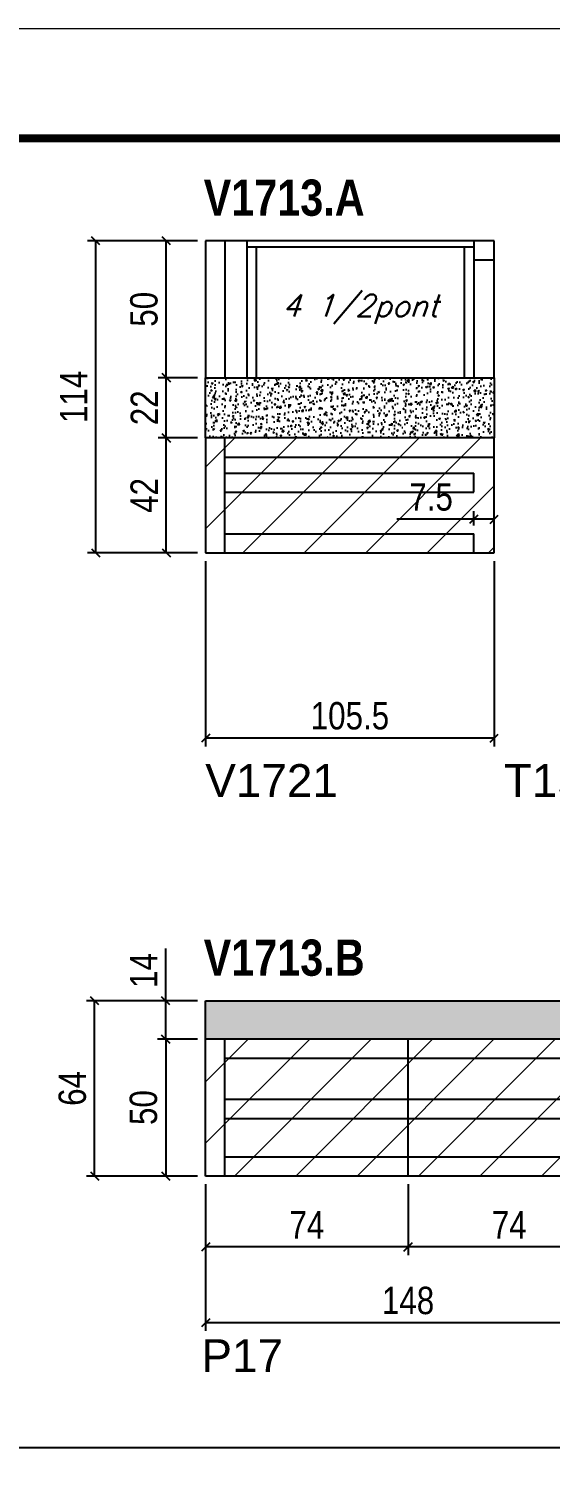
# Model space of a CAD drawing. Extents: x 3309 to 10008, y -2522 to 14608.
# Drawn here: x 8468 to 8658, y 10635 to 11162 of the extents above; entities that cross this region are included whole.
import ezdxf

# ---------------------------------------------------------------- set-up
doc = ezdxf.new("R2010")
doc.units = 0
doc.linetypes.add('DASHED', pattern=[0.75, 0.5, -0.25])
for name, color, linetype in [('5', 5, 'Continuous'), ('COTA', 241, 'Continuous'), ('NOMENCLATURA', 7, 'Continuous'), ('Painéis', 200, 'Continuous'), ('SARR_2.2x7', 40, 'Continuous'), ('SARR_3.5x7', 81, 'Continuous'), ('texto', 7, 'Continuous')]:
    doc.layers.add(name, color=color, linetype=linetype)
for name, color, linetype, lineweight in [('Folhas', 255, 'Continuous', 9), ('Hachura', 251, 'Continuous', 9), ('SARRAFO DE PRESSAO', 251, 'DASHED', 9)]:
    doc.layers.add(name, color=color, linetype=linetype, lineweight=lineweight)
doc.styles.add('COTA TECNICA', font='techl___.ttf', dxfattribs={"height": 10})
doc.styles.add('Romans', font='romans.shx')
doc.styles.get("Standard").update_dxf_attribs({"font": 'arial.ttf'})
doc.styles.add('TECNICA', font='techb___.ttf', dxfattribs={"height": 10})
doc.dimstyles.new('PAINEL', dxfattribs={"dimtxt": 10, "dimasz": 3, "dimexe": 3, "dimexo": 3, "dimgap": 3, "dimtad": 1, "dimdec": 1, "dimzin": 12, "dimdsep": 46, "dimtxsty": 'COTA TECNICA', "dimblk1": 'OBLIQUE', "dimblk2": 'OBLIQUE', "dimsah": 1, "dimcen": 0.9, "dimclrd": 4, "dimclre": 4, "dimclrt": 240, "dimadec": 1, "dimazin": 3, "dimtfac": 1, "dimtdec": 1, "dimtmove": 0, "dimatfit": 3, "dimfxl": 1, "dimtolj": 1, "dimtzin": 12, "dimarcsym": 0})

# ---------------------------------------------------------------- blocks, each defined once
blk = doc.blocks.new('9999999999')
at = {"layer": 'Folhas'}
blk.add_lwpolyline([(98138.98, 34190.21), (99623.98, 34190.21), (99623.98, 35240.21), (98138.98, 35240.21)], close=True, dxfattribs=at)
at = {"layer": 'Folhas', "color": 30, "const_width": 3}
blk.add_lwpolyline([(98213.98, 34230.21), (99583.98, 34230.21), (99583.98, 35200.21), (98213.98, 35200.21)], close=True, dxfattribs=at)
blk = doc.blocks.new('_Oblique')
at = {"color": 0, "linetype": 'ByBlock', "lineweight": -2}
blk.add_line((-0.5, -0.5), (0.5, 0.5), dxfattribs=at)
blk = doc.blocks.new('*D2859')
at = {"layer": 'COTA', "color": 4, "lineweight": -2, "transparency": 16777216}
for p, q in [((8532.43, 10967.71), (8532.43, 10900.04)), ((8637.93, 10967.71), (8637.93, 10900.04)), ((8637.93, 10903.04), (8532.43, 10903.04))]:
    blk.add_line(p, q, dxfattribs=at)
at = {"layer": 'Defpoints', "color": 0, "transparency": 16777216}
for p in [(8532.43, 10970.71), (8637.93, 10970.71), (8532.43, 10903.04)]:
    blk.add_point(p, dxfattribs=at)
at = {"layer": 'COTA', "color": 4, "lineweight": -2, "transparency": 16777216, "xscale": 3, "yscale": 3, "zscale": 3, "rotation": 180}
blk.add_blockref('_Oblique', (8532.43, 10903.04), dxfattribs=at)
at = {"layer": 'COTA', "color": 4, "lineweight": -2, "transparency": 16777216, "xscale": 3, "yscale": 3, "zscale": 3}
blk.add_blockref('_Oblique', (8637.93, 10903.04), dxfattribs=at)
at = {"layer": 'COTA', "color": 240, "transparency": 16777216, "insert": (8585.18, 10911.15), "char_height": 10, "attachment_point": 5, "style": 'COTA TECNICA'}
blk.add_mtext('\\A1;105.5', dxfattribs=at)
blk = doc.blocks.new('*D2860')
at = {"layer": 'COTA', "color": 4, "lineweight": -2, "transparency": 16777216}
for p, q in [((8529.43, 11012.71), (8515.02, 11012.71)), ((8518.02, 10970.71), (8518.02, 11012.71)), ((8529.43, 10970.71), (8515.02, 10970.71))]:
    blk.add_line(p, q, dxfattribs=at)
at = {"layer": 'Defpoints', "color": 0, "transparency": 16777216}
for p in [(8518.02, 11012.71), (8532.43, 11012.71), (8532.43, 10970.71)]:
    blk.add_point(p, dxfattribs=at)
at = {"layer": 'COTA', "color": 4, "lineweight": -2, "transparency": 16777216, "xscale": 3, "yscale": 3, "zscale": 3}
for p, rotation in [((8518.02, 11012.71), 90), ((8518.02, 10970.71), 270)]:
    blk.add_blockref('_Oblique', p, dxfattribs=dict(at, rotation=rotation))
at = {"layer": 'COTA', "color": 240, "transparency": 16777216, "insert": (8509.95, 10991.71), "char_height": 10, "attachment_point": 5, "rotation": 90, "style": 'COTA TECNICA'}
blk.add_mtext('\\A1;42', dxfattribs=at)
blk = doc.blocks.new('*D2861')
at = {"layer": 'COTA', "color": 4, "lineweight": -2, "transparency": 16777216}
for p, q in [((8630.43, 10980.71), (8630.43, 10985.98)), ((8637.93, 10980.71), (8637.93, 10985.98)), ((8630.43, 10982.98), (8602.27, 10982.98)), ((8637.93, 10982.98), (8630.43, 10982.98))]:
    blk.add_line(p, q, dxfattribs=at)
at = {"layer": 'Defpoints', "color": 0, "transparency": 16777216}
for p in [(8630.43, 10982.98), (8630.43, 10977.71), (8637.93, 10977.71)]:
    blk.add_point(p, dxfattribs=at)
at = {"layer": 'COTA', "color": 4, "lineweight": -2, "transparency": 16777216, "xscale": 3, "yscale": 3, "zscale": 3, "rotation": 180}
blk.add_blockref('_Oblique', (8630.43, 10982.98), dxfattribs=at)
at = {"layer": 'COTA', "color": 4, "lineweight": -2, "transparency": 16777216, "xscale": 3, "yscale": 3, "zscale": 3}
blk.add_blockref('_Oblique', (8637.93, 10982.98), dxfattribs=at)
at = {"layer": 'COTA', "color": 240, "transparency": 16777216, "insert": (8614.85, 10991.09), "char_height": 10, "attachment_point": 5, "style": 'COTA TECNICA'}
blk.add_mtext('\\A1;7.5', dxfattribs=at)
blk = doc.blocks.new('*D2862')
at = {"layer": 'COTA', "color": 4, "lineweight": -2, "transparency": 16777216}
for p, q in [((8529.43, 11034.71), (8515.02, 11034.71)), ((8518.02, 11012.71), (8518.02, 11034.71)), ((8529.43, 11012.71), (8515.02, 11012.71))]:
    blk.add_line(p, q, dxfattribs=at)
at = {"layer": 'Defpoints', "color": 0, "transparency": 16777216}
for p in [(8518.02, 11034.71), (8532.43, 11034.71), (8532.43, 11012.71)]:
    blk.add_point(p, dxfattribs=at)
at = {"layer": 'COTA', "color": 4, "lineweight": -2, "transparency": 16777216, "xscale": 3, "yscale": 3, "zscale": 3}
for p, rotation in [((8518.02, 11034.71), 90), ((8518.02, 11012.71), 270)]:
    blk.add_blockref('_Oblique', p, dxfattribs=dict(at, rotation=rotation))
at = {"layer": 'COTA', "color": 240, "transparency": 16777216, "insert": (8510.02, 11023.71), "char_height": 10, "attachment_point": 5, "rotation": 90, "style": 'COTA TECNICA'}
blk.add_mtext('\\A1;22', dxfattribs=at)
blk = doc.blocks.new('*D2863')
at = {"layer": 'COTA', "color": 4, "lineweight": -2, "transparency": 16777216}
for p, q in [((8529.43, 11084.71), (8489.23, 11084.71)), ((8492.23, 10970.71), (8492.23, 11084.71)), ((8529.43, 10970.71), (8489.23, 10970.71))]:
    blk.add_line(p, q, dxfattribs=at)
at = {"layer": 'Defpoints', "color": 0, "transparency": 16777216}
for p in [(8492.23, 11084.71), (8532.43, 11084.71), (8532.43, 10970.71)]:
    blk.add_point(p, dxfattribs=at)
at = {"layer": 'COTA', "color": 4, "lineweight": -2, "transparency": 16777216, "xscale": 3, "yscale": 3, "zscale": 3}
for p, rotation in [((8492.23, 11084.71), 90), ((8492.23, 10970.71), 270)]:
    blk.add_blockref('_Oblique', p, dxfattribs=dict(at, rotation=rotation))
at = {"layer": 'COTA', "color": 240, "transparency": 16777216, "insert": (8484.16, 11027.71), "char_height": 10, "attachment_point": 5, "rotation": 90, "style": 'COTA TECNICA'}
blk.add_mtext('\\A1;114', dxfattribs=at)
blk = doc.blocks.new('*D2847')
at = {"layer": 'COTA', "color": 4, "linetype": 'ByBlock', "lineweight": -2, "transparency": 16777216}
for p, q in [((8606.43, 10740.08), (8606.43, 10714.17)), ((8680.43, 10740.08), (8680.43, 10714.17)), ((8680.43, 10717.17), (8606.43, 10717.17))]:
    blk.add_line(p, q, dxfattribs=at)
at = {"layer": 'Defpoints', "color": 0, "linetype": 'ByBlock', "transparency": 16777216}
for p in [(8606.43, 10743.08), (8680.43, 10743.08), (8606.43, 10717.17)]:
    blk.add_point(p, dxfattribs=at)
at = {"layer": 'COTA', "color": 4, "linetype": 'ByBlock', "lineweight": -2, "transparency": 16777216, "xscale": 3, "yscale": 3, "zscale": 3, "rotation": 180}
blk.add_blockref('_Oblique', (8606.43, 10717.17), dxfattribs=at)
at = {"layer": 'COTA', "color": 4, "linetype": 'ByBlock', "lineweight": -2, "transparency": 16777216, "xscale": 3, "yscale": 3, "zscale": 3}
blk.add_blockref('_Oblique', (8680.43, 10717.17), dxfattribs=at)
at = {"layer": 'COTA', "color": 240, "linetype": 'ByBlock', "transparency": 16777216, "insert": (8643.43, 10725.24), "char_height": 10, "attachment_point": 5, "style": 'COTA TECNICA'}
blk.add_mtext('\\A1;74', dxfattribs=at)
blk = doc.blocks.new('*D2848')
at = {"layer": 'COTA', "color": 4, "linetype": 'ByBlock', "lineweight": -2, "transparency": 16777216}
for p, q in [((8532.43, 10740.08), (8532.43, 10714.17)), ((8606.43, 10740.08), (8606.43, 10714.17)), ((8606.43, 10717.17), (8532.43, 10717.17))]:
    blk.add_line(p, q, dxfattribs=at)
at = {"layer": 'Defpoints', "color": 0, "linetype": 'ByBlock', "transparency": 16777216}
for p in [(8532.43, 10743.08), (8606.43, 10743.08), (8532.43, 10717.17)]:
    blk.add_point(p, dxfattribs=at)
at = {"layer": 'COTA', "color": 4, "linetype": 'ByBlock', "lineweight": -2, "transparency": 16777216, "xscale": 3, "yscale": 3, "zscale": 3, "rotation": 180}
blk.add_blockref('_Oblique', (8532.43, 10717.17), dxfattribs=at)
at = {"layer": 'COTA', "color": 4, "linetype": 'ByBlock', "lineweight": -2, "transparency": 16777216, "xscale": 3, "yscale": 3, "zscale": 3}
blk.add_blockref('_Oblique', (8606.43, 10717.17), dxfattribs=at)
at = {"layer": 'COTA', "color": 240, "linetype": 'ByBlock', "transparency": 16777216, "insert": (8569.43, 10725.24), "char_height": 10, "attachment_point": 5, "style": 'COTA TECNICA'}
blk.add_mtext('\\A1;74', dxfattribs=at)
blk = doc.blocks.new('*D2877')
at = {"layer": 'COTA', "color": 4, "linetype": 'ByBlock', "lineweight": -2, "transparency": 16777216}
for p, q in [((8532.43, 10740.08), (8532.43, 10686.46)), ((8680.43, 10740.08), (8680.43, 10686.46)), ((8680.43, 10689.46), (8532.43, 10689.46))]:
    blk.add_line(p, q, dxfattribs=at)
at = {"layer": 'Defpoints', "color": 0, "linetype": 'ByBlock', "transparency": 16777216}
for p in [(8532.43, 10743.08), (8680.43, 10743.08), (8532.43, 10689.46)]:
    blk.add_point(p, dxfattribs=at)
at = {"layer": 'COTA', "color": 4, "linetype": 'ByBlock', "lineweight": -2, "transparency": 16777216, "xscale": 3, "yscale": 3, "zscale": 3, "rotation": 180}
blk.add_blockref('_Oblique', (8532.43, 10689.46), dxfattribs=at)
at = {"layer": 'COTA', "color": 4, "linetype": 'ByBlock', "lineweight": -2, "transparency": 16777216, "xscale": 3, "yscale": 3, "zscale": 3}
blk.add_blockref('_Oblique', (8680.43, 10689.46), dxfattribs=at)
at = {"layer": 'COTA', "color": 240, "linetype": 'ByBlock', "transparency": 16777216, "insert": (8606.43, 10697.55), "char_height": 10, "attachment_point": 5, "style": 'COTA TECNICA'}
blk.add_mtext('\\A1;148', dxfattribs=at)
blk = doc.blocks.new('*D2907')
at = {"layer": 'COTA', "color": 4, "lineweight": -2, "transparency": 16777216}
for p, q in [((8529.43, 10793.08), (8514.84, 10793.08)), ((8517.84, 10793.08), (8517.84, 10743.08)), ((8529.43, 10743.08), (8514.84, 10743.08))]:
    blk.add_line(p, q, dxfattribs=at)
at = {"layer": 'Defpoints', "color": 0, "transparency": 16777216}
for p in [(8532.43, 10793.08), (8517.84, 10743.08), (8532.43, 10743.08)]:
    blk.add_point(p, dxfattribs=at)
at = {"layer": 'COTA', "color": 4, "lineweight": -2, "transparency": 16777216, "xscale": 3, "yscale": 3, "zscale": 3}
for p, rotation in [((8517.84, 10793.08), 90), ((8517.84, 10743.08), 270)]:
    blk.add_blockref('_Oblique', p, dxfattribs=dict(at, rotation=rotation))
at = {"layer": 'COTA', "color": 240, "transparency": 16777216, "insert": (8509.73, 10768.08), "char_height": 10, "attachment_point": 5, "rotation": 90, "style": 'COTA TECNICA'}
blk.add_mtext('\\A1;50', dxfattribs=at)
blk = doc.blocks.new('*D2908')
at = {"layer": 'COTA', "color": 4, "lineweight": -2, "transparency": 16777216}
for p, q in [((8517.84, 10807.08), (8517.84, 10826.2)), ((8529.43, 10807.08), (8514.84, 10807.08)), ((8517.84, 10793.08), (8517.84, 10807.08)), ((8529.43, 10793.08), (8514.84, 10793.08))]:
    blk.add_line(p, q, dxfattribs=at)
at = {"layer": 'Defpoints', "color": 0, "transparency": 16777216}
for p in [(8517.84, 10807.08), (8532.43, 10807.08), (8532.43, 10793.08)]:
    blk.add_point(p, dxfattribs=at)
at = {"layer": 'COTA', "color": 4, "lineweight": -2, "transparency": 16777216, "xscale": 3, "yscale": 3, "zscale": 3}
for p, rotation in [((8517.84, 10807.08), 90), ((8517.84, 10793.08), 270)]:
    blk.add_blockref('_Oblique', p, dxfattribs=dict(at, rotation=rotation))
at = {"layer": 'COTA', "color": 240, "transparency": 16777216, "insert": (8509.77, 10818.14), "char_height": 10, "attachment_point": 5, "rotation": 90, "style": 'COTA TECNICA'}
blk.add_mtext('\\A1;14', dxfattribs=at)
blk = doc.blocks.new('*D2909')
at = {"layer": 'COTA', "color": 4, "lineweight": -2, "transparency": 16777216}
for p, q in [((8529.43, 10807.08), (8488.84, 10807.08)), ((8491.84, 10743.08), (8491.84, 10807.08)), ((8529.43, 10743.08), (8488.84, 10743.08))]:
    blk.add_line(p, q, dxfattribs=at)
at = {"layer": 'Defpoints', "color": 0, "transparency": 16777216}
for p in [(8491.84, 10807.08), (8532.43, 10807.08), (8532.43, 10743.08)]:
    blk.add_point(p, dxfattribs=at)
at = {"layer": 'COTA', "color": 4, "lineweight": -2, "transparency": 16777216, "xscale": 3, "yscale": 3, "zscale": 3}
for p, rotation in [((8491.84, 10807.08), 90), ((8491.84, 10743.08), 270)]:
    blk.add_blockref('_Oblique', p, dxfattribs=dict(at, rotation=rotation))
at = {"layer": 'COTA', "color": 240, "transparency": 16777216, "insert": (8483.73, 10775.08), "char_height": 10, "attachment_point": 5, "rotation": 90, "style": 'COTA TECNICA'}
blk.add_mtext('\\A1;64', dxfattribs=at)
blk = doc.blocks.new('*D2914')
at = {"layer": 'COTA', "color": 4, "lineweight": -2, "transparency": 16777216}
for p, q in [((8529.43, 11084.71), (8515.02, 11084.71)), ((8518.02, 11034.71), (8518.02, 11084.71)), ((8529.43, 11034.71), (8515.02, 11034.71))]:
    blk.add_line(p, q, dxfattribs=at)
at = {"layer": 'Defpoints', "color": 0, "transparency": 16777216}
for p in [(8518.02, 11084.71), (8532.43, 11084.71), (8532.43, 11034.71)]:
    blk.add_point(p, dxfattribs=at)
at = {"layer": 'COTA', "color": 4, "lineweight": -2, "transparency": 16777216, "xscale": 3, "yscale": 3, "zscale": 3}
for p, rotation in [((8518.02, 11084.71), 90), ((8518.02, 11034.71), 270)]:
    blk.add_blockref('_Oblique', p, dxfattribs=dict(at, rotation=rotation))
at = {"layer": 'COTA', "color": 240, "transparency": 16777216, "insert": (8509.91, 11059.71), "char_height": 10, "attachment_point": 5, "rotation": 90, "style": 'COTA TECNICA'}
blk.add_mtext('\\A1;50', dxfattribs=at)

msp = doc.modelspace()

# ---------------------------------------------------------------- hatches: boundary and pattern name
at = {"layer": 'COTA'}
h = msp.add_hatch(dxfattribs=at)
h.set_pattern_fill('AR-CONC', color=256, scale=0.03)
h.set_pattern_definition([(50, (0, -40.5597), (5.46554, -0.4781726), [0.5715, -6.2865]), (355, (0, -40.56), (-1.0573026, 5.7317054), [0.4572, -5.0292175]), (100.451445, (0.4555, -40.5996), (4.4082374, 5.2535326), [0.4857003, -5.3427073]), (46.1842, (0, -39.036), (8.1323712, -1.2612698), [0.85725, -9.42975]), (96.63556, (0.678, -39.141), (7.122124, 7.4227837), [0.7285507, -8.014068]), (351.18415, (0, -39.036), (7.122124, 7.4227837), [0.685799, -7.543792]), (21, (0.762, -39.4167), (4.5484317, -3.067956), [0.5715, -6.2865]), (326, (0.762, -39.417), (1.8540609, 5.525639), [0.4572, -5.0292]), (71.451445, (1.141, -39.6724), (6.4024926, 2.457683), [0.4857003, -5.3426981]), (37.5, (0, -40.5597), (0.0926581, 2.53665117), [0, -4.96824, 0, -5.1054, 0, -5.04825]), (7.5, (0, -40.5597), (2.0045899, 3.00541724), [0, -2.91084, 0, -4.85394, 0, -1.92405]), (327.5, (-1.6993, -40.5597), (4.06771786, -0.17186232), [0, -1.905, 0, -5.9436, 0, -7.8867]), (317.5, (-2.4613, -40.5597), (4.4438754, 0.7627947), [0, -2.4765, 0, -3.94716, 0, -5.6007])])
h.paths.add_polyline_path([(8637.93, 11012.71), (8637.93, 11034.71), (8532.43, 11034.71), (8532.43, 11012.71)])
h = msp.add_hatch(dxfattribs=at)
h.set_pattern_fill('AR-CONC', color=256, scale=0.03)
h.set_pattern_definition([(50, (0, -44.5224), (5.46554, -0.4781726), [0.5715, -6.2865]), (355, (0, -44.5224), (-1.0573026, 5.7317054), [0.4572, -5.0292175]), (100.451445, (0.4555, -44.562), (4.4082374, 5.2535326), [0.4857003, -5.3427073]), (46.1842, (0, -42.9984), (8.1323712, -1.2612698), [0.85725, -9.42975]), (96.63556, (0.678, -43.1035), (7.122124, 7.4227837), [0.7285507, -8.0140682]), (351.18415, (0, -42.998), (7.122124, 7.4227837), [0.685799, -7.543792]), (21, (0.762, -43.3794), (4.5484317, -3.067956), [0.5715, -6.2865]), (326, (0.762, -43.3794), (1.8540609, 5.525639), [0.4572, -5.0292]), (71.451445, (1.141, -43.635), (6.4024926, 2.457683), [0.4857003, -5.3426981]), (37.5, (0, -44.5224), (0.0926581, 2.53665117), [0, -4.96824, 0, -5.1054, 0, -5.04825]), (7.5, (0, -44.5224), (2.0045899, 3.00541724), [0, -2.91084, 0, -4.85394, 0, -1.92405]), (327.5, (-1.6993, -44.5224), (4.06771786, -0.17186232), [0, -1.905, 0, -5.9436, 0, -7.8867]), (317.5, (-2.4613, -44.5224), (4.4438754, 0.7627947), [0, -2.4765, 0, -3.94716, 0, -5.6007])])
h.paths.add_polyline_path([(9040.93, 10790.08), (9197.93, 10790.08), (9197.93, 10743.08), (9227.93, 10743.08), (9227.93, 10790.08), (9249.43, 10790.08), (9249.43, 10807.08), (9040.93, 10807.08), (9040.93, 10839.08), (9013.93, 10839.08), (9013.93, 10807.08), (8532.43, 10807.08), (8532.43, 10793.08), (8680.43, 10793.08), (8680.43, 10743.08), (8710.43, 10743.08), (8710.43, 10789.08), (9013.93, 10789.08), (9013.93, 10753.08), (9040.93, 10753.08)])
at = {"layer": 'Hachura', "linetype": 'ByBlock'}
h = msp.add_hatch(dxfattribs=at)
h.set_pattern_fill('ANSI31', color=256, scale=5)
h.paths.add_polyline_path([(8637.93, 10970.71), (8637.93, 11012.71), (8532.43, 11012.71), (8532.43, 10970.71)])
h.paths.add_polyline_path([(8697.35, 11012.71), (8697.35, 10985.71), (8665.35, 10985.71), (8665.35, 10970.71), (8909.35, 10970.71), (8909.35, 11012.71)])
h.paths.add_polyline_path([(8989.35, 10970.71), (8989.35, 11012.71), (8909.35, 11012.71), (8909.35, 10970.71)])
h.paths.add_polyline_path([(9233.35, 10970.71), (9233.35, 11012.71), (8989.35, 11012.71), (8989.35, 10970.71)])
h.paths.add_polyline_path([(9407.85, 10970.71), (9407.85, 11016.71), (9263.35, 11016.71), (9263.35, 10970.71)])
h.paths.add_polyline_path([(9352.43, 10807.08), (9249.43, 10807.08), (9249.43, 10790.08), (9227.93, 10790.08), (9227.93, 10743.08), (9352.43, 10743.08)])
h.paths.add_polyline_path([(9197.93, 10743.08), (9197.93, 10790.08), (9040.93, 10790.08), (9040.93, 10743.08)])
h.paths.add_polyline_path([(9040.93, 10743.08), (9040.93, 10753.08), (9013.93, 10753.08), (9013.93, 10789.08), (8954.43, 10789.08), (8954.43, 10743.08)])
h.paths.add_polyline_path([(8954.43, 10743.08), (8954.43, 10789.08), (8710.43, 10789.08), (8710.43, 10743.08)])
h.paths.add_polyline_path([(8680.43, 10743.08), (8680.43, 10793.08), (8606.43, 10793.08), (8606.43, 10743.08)])
h.paths.add_polyline_path([(8606.43, 10793.08), (8532.43, 10793.08), (8532.43, 10743.08), (8606.43, 10743.08)])

# ---------------------------------------------------------------- linework, layer by layer
at = {"layer": 'COTA'}
for p, q in [((8532.43, 11012.71), (8532.43, 11034.71)), ((8637.93, 11034.71), (8637.93, 11012.71)), ((8532.43, 10793.08), (8532.43, 10807.08)), ((8532.43, 10807.08), (9013.93, 10807.08)), ((8152.87, 10643.9), (9522.87, 10643.9))]:
    msp.add_line(p, q, dxfattribs=at)
at = {"layer": 'Painéis', "linetype": 'ByBlock'}
for p, q in [((8637.93, 11084.71), (8532.43, 11084.71)), ((8532.43, 11084.71), (8532.43, 11034.71)), ((8637.93, 11034.71), (8637.93, 11084.71)), ((8532.43, 11034.71), (8637.93, 11034.71)), ((8637.93, 11012.71), (8532.43, 11012.71)), ((8532.43, 11012.71), (8532.43, 10970.71)), ((8637.93, 10970.71), (8637.93, 11012.71)), ((8532.43, 10970.71), (8637.93, 10970.71)), ((8680.43, 10793.08), (8532.43, 10793.08)), ((8532.43, 10743.08), (8532.43, 10793.08)), ((8606.43, 10743.08), (8606.43, 10793.08)), ((8680.43, 10743.08), (8532.43, 10743.08))]:
    msp.add_line(p, q, dxfattribs=at)
at = {"layer": 'SARR_2.2x7', "linetype": 'Continuous'}
for p, q in [((8539.43, 11084.71), (8539.43, 11034.71)), ((8547.43, 11082.51), (8630.43, 11082.51)), ((8630.43, 11077.71), (8637.93, 11077.71)), ((8539.43, 10970.71), (8539.43, 11012.71)), ((8539.43, 11005.71), (8637.93, 11005.71)), ((8539.43, 10999.85), (8630.43, 10999.85)), ((8630.43, 10992.85), (8630.43, 10999.85)), ((8539.43, 10992.85), (8630.43, 10992.85)), ((8539.43, 10977.71), (8630.43, 10977.71)), ((8630.43, 10970.71), (8630.43, 10977.71)), ((8539.43, 10743.08), (8539.43, 10793.08)), ((8539.43, 10786.08), (8606.43, 10786.08)), ((8606.43, 10786.08), (8673.43, 10786.08)), ((8539.43, 10771.1), (8606.43, 10771.1)), ((8606.43, 10771.1), (8673.43, 10771.1)), ((8539.43, 10764.1), (8606.43, 10764.1)), ((8606.43, 10764.1), (8673.43, 10764.1)), ((8539.43, 10750.08), (8606.43, 10750.08)), ((8606.43, 10750.08), (8673.43, 10750.08))]:
    msp.add_line(p, q, dxfattribs=at)
at = {"layer": 'SARR_3.5x7'}
for p, q in [((8547.43, 11084.71), (8547.43, 11034.71)), ((8630.43, 11084.71), (8630.43, 11034.71)), ((8550.93, 11082.51), (8550.93, 11034.71)), ((8626.93, 11082.51), (8626.93, 11034.71))]:
    msp.add_line(p, q, dxfattribs=at)

# ---------------------------------------------------------------- block references
at = {"layer": 'SARRAFO DE PRESSAO', "color": 6, "linetype": 'ByBlock'}
msp.add_blockref('9999999999', (-90061.11, -24078.07), dxfattribs=at)

# ---------------------------------------------------------------- texts
at = {"layer": '5', "linetype": 'Continuous'}
for s, p in [('V1721', (8532.3, 10881.53)), ('T15', (8641.46, 10881.53)), ('P17', (8530.89, 10671.45))]:
    msp.add_text(s, height=12, rotation=360, dxfattribs=at).set_placement(p)
at = {"layer": 'NOMENCLATURA', "style": 'TECNICA'}
for s, p in [('V1713.A', (8531.71, 11093.9)), ('V1713.B', (8531.71, 10816.27))]:
    msp.add_text(s, height=13.2, dxfattribs=at).set_placement(p)
at = {"layer": 'texto', "color": 2, "insert": (8588.93, 11059.71), "char_height": 8, "attachment_point": 5, "style": 'Romans'}
msp.add_mtext('{\\Q19;\\C256;4 1/2pont}', dxfattribs=at)

# ---------------------------------------------------------------- dimensions: what is measured, and where the dimension line sits
at = {"layer": 'COTA'}
for base, p1, p2, angle, picture, middle in [((8492.23, 11084.71), (8532.43, 10970.71), (8532.43, 11084.71), 90, '*D2863', (8484.16, 11027.71)), ((8518.02, 11084.71), (8532.43, 11034.71), (8532.43, 11084.71), 90, '*D2914', (8509.91, 11059.71)), ((8518.02, 11034.71), (8532.43, 11012.71), (8532.43, 11034.71), 90, '*D2862', (8510.02, 11023.71)), ((8518.02, 11012.71), (8532.43, 10970.71), (8532.43, 11012.71), 90, '*D2860', (8509.95, 10991.71)), ((8532.43, 10903.04), (8637.93, 10970.71), (8532.43, 10970.71), 180, '*D2859', (8585.18, 10911.15)), ((8517.84, 10807.08), (8532.43, 10793.08), (8532.43, 10807.08), 90, '*D2908', (8509.77, 10818.14)), ((8491.84, 10807.08), (8532.43, 10743.08), (8532.43, 10807.08), 90, '*D2909', (8483.73, 10775.08)), ((8517.84, 10743.08), (8532.43, 10793.08), (8532.43, 10743.08), 90, '*D2907', (8509.73, 10768.08))]:
    dim = msp.add_linear_dim(base=base, p1=p1, p2=p2, angle=angle, dimstyle='PAINEL', dxfattribs=at)
    dim.commit()
    dim.dimension.update_dxf_attribs({"geometry": picture, "text_midpoint": middle})
dim = msp.add_linear_dim(base=(8630.43, 10982.98), p1=(8637.93, 10977.71), p2=(8630.43, 10977.71), dimstyle='PAINEL', dxfattribs=at)
dim.commit()
dim.dimension.update_dxf_attribs({"geometry": '*D2861', "text_midpoint": (8614.85, 10991.09)})
at = {"layer": 'COTA', "linetype": 'ByBlock'}
dim = msp.add_linear_dim(base=(8532.43, 10717.17), p1=(8606.43, 10743.08), p2=(8532.43, 10743.08), angle=180, dimstyle='PAINEL', override={"dimtmove": 1}, dxfattribs=at)
dim.commit()
dim.dimension.update_dxf_attribs({"geometry": '*D2848', "text_midpoint": (8569.43, 10725.24)})
for base, p2, picture, middle in [((8532.43, 10689.46), (8532.43, 10743.08), '*D2877', (8606.43, 10697.55)), ((8606.43, 10717.17), (8606.43, 10743.08), '*D2847', (8643.43, 10725.24))]:
    dim = msp.add_linear_dim(base=base, p1=(8680.43, 10743.08), p2=p2, angle=180, dimstyle='PAINEL', dxfattribs=at)
    dim.commit()
    dim.dimension.update_dxf_attribs({"geometry": picture, "text_midpoint": middle})

doc.saveas('drawing.dxf')
